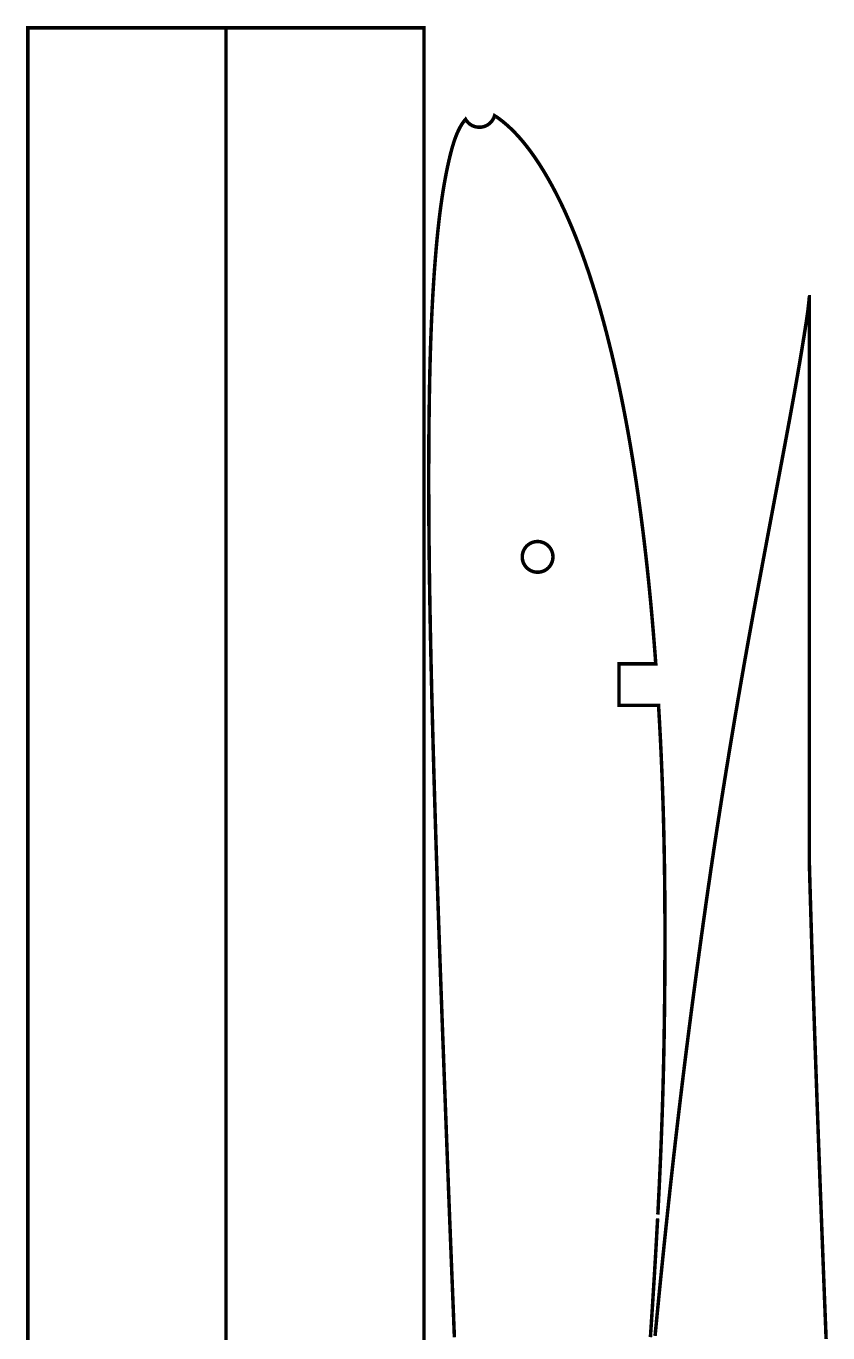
# Model space of a CAD drawing. Extents: x 0 to 93, y 0 to 923.
# Drawn here: x 0 to 81, y 790.9 to 922.9 of the extents above; entities that cross this region are included whole.
import ezdxf

# ---------------------------------------------------------------- set-up
doc = ezdxf.new("R2010")
doc.units = 0
doc.layers.get('0').update_dxf_attribs({"linetype": 'CONTINUOUS'})

msp = doc.modelspace()

# ---------------------------------------------------------------- linework, layer by layer
at = {"color": 0, "const_width": 0.35278}
for points in [[(0.17638, 922.726), (20.1764, 922.726), (20.1764, 295.725), (0.17638, 295.725), (0.17638, 922.726)], [(53.2021, 869.287), (53.2021, 869.247), (53.194, 869.128), (53.1706, 868.975), (53.1324, 868.826), (53.0803, 868.683), (53.015, 868.549), (52.9374, 868.421), (52.8482, 868.301), (52.7481, 868.19), (52.6381, 868.09), (52.5186, 868.001), (52.3908, 867.924), (52.2554, 867.858), (52.1129, 867.807), (51.9644, 867.768), (51.8106, 867.744), (51.6917, 867.738), (51.6521, 867.738), (51.6124, 867.738), (51.4936, 867.744), (51.3397, 867.768), (51.1911, 867.807), (51.0488, 867.858), (50.9132, 867.924), (50.7854, 868.001), (50.6661, 868.09), (50.556, 868.19), (50.456, 868.301), (50.3668, 868.421), (50.2892, 868.549), (50.2239, 868.683), (50.1717, 868.826), (50.1335, 868.975), (50.11, 869.128), (50.1021, 869.247), (50.1021, 869.287), (50.1021, 869.326), (50.11, 869.446), (50.1335, 869.599), (50.1717, 869.747), (50.2239, 869.89), (50.2892, 870.026), (50.3668, 870.154), (50.456, 870.272), (50.556, 870.383), (50.6661, 870.483), (50.7854, 870.572), (50.9132, 870.65), (51.0488, 870.715), (51.1911, 870.767), (51.3397, 870.806), (51.4936, 870.829), (51.6124, 870.838), (51.6521, 870.838), (51.6917, 870.838), (51.8106, 870.829), (51.9644, 870.806), (52.1129, 870.767), (52.2554, 870.715), (52.3908, 870.65), (52.5186, 870.572), (52.6381, 870.483), (52.7481, 870.383), (52.8482, 870.272), (52.9374, 870.154), (53.015, 870.026), (53.0803, 869.89), (53.1324, 869.747), (53.1706, 869.599), (53.194, 869.446), (53.2021, 869.326), (53.2021, 869.287)]]:
    msp.add_lwpolyline(points, close=True, dxfattribs=at)
for points in [[(20.1764, 922.726), (40.1764, 922.726), (40.1764, 295.725), (20.1764, 295.725)], [(63.7944, 802.851), (63.815, 803.247), (63.8354, 803.642), (63.8554, 804.037), (63.8753, 804.432), (63.8949, 804.828), (63.9142, 805.222), (63.9332, 805.617), (63.9519, 806.011), (63.9704, 806.406), (63.9886, 806.8), (64.0065, 807.194), (64.0242, 807.589), (64.0415, 807.982), (64.0585, 808.376), (64.0753, 808.769), (64.0918, 809.164), (64.1079, 809.557), (64.1236, 809.95), (64.1392, 810.343), (64.1543, 810.736), (64.1692, 811.129), (64.1838, 811.522), (64.1979, 811.915), (64.2118, 812.308), (64.2254, 812.7), (64.2386, 813.093), (64.2515, 813.485), (64.264, 813.876), (64.2763, 814.269), (64.2879, 814.656), (64.2992, 815.043), (64.3103, 815.429), (64.3208, 815.817), (64.3311, 816.203), (64.3412, 816.589), (64.3508, 816.975), (64.3601, 817.361), (64.3692, 817.747), (64.3779, 818.133), (64.3864, 818.519), (64.3944, 818.904), (64.4022, 819.29), (64.4097, 819.675), (64.4169, 820.06), (64.4239, 820.444), (64.4304, 820.829), (64.4368, 821.214), (64.4429, 821.599), (64.4488, 821.982), (64.4543, 822.365), (64.4596, 822.75), (64.4646, 823.133), (64.4693, 823.517), (64.4737, 823.899), (64.4781, 824.282), (64.4821, 824.664), (64.4858, 825.047), (64.4894, 825.429), (64.4928, 825.811), (64.4958, 826.193), (64.4986, 826.567), (64.5012, 826.942), (64.5036, 827.315), (64.5058, 827.689), (64.5078, 828.063), (64.5094, 828.435), (64.511, 828.808), (64.5122, 829.181), (64.5133, 829.553), (64.5142, 829.925), (64.5146, 830.297), (64.515, 830.669), (64.515, 831.04), (64.5149, 831.411), (64.5144, 831.782), (64.5136, 832.153), (64.5126, 832.524), (64.5114, 832.894), (64.5099, 833.264), (64.5082, 833.633), (64.5061, 834.003), (64.5038, 834.372), (64.5011, 834.742), (64.4982, 835.11), (64.495, 835.478), (64.4914, 835.846), (64.4876, 836.214), (64.4835, 836.582), (64.479, 836.95), (64.4743, 837.317), (64.4693, 837.683), (64.4639, 838.047), (64.4582, 838.411), (64.4522, 838.775), (64.446, 839.137), (64.4393, 839.5), (64.4324, 839.863), (64.4251, 840.225), (64.4175, 840.588), (64.4096, 840.95), (64.4014, 841.311), (64.3928, 841.672), (64.3839, 842.033), (64.3746, 842.393), (64.3651, 842.754), (64.3551, 843.114), (64.3449, 843.474), (64.3343, 843.833), (64.3235, 844.192), (64.3122, 844.551), (64.3006, 844.91), (64.2886, 845.267), (64.2764, 845.625), (64.2638, 845.982), (64.2507, 846.34), (64.2375, 846.696), (64.2237, 847.053), (64.2099, 847.41), (64.1954, 847.765), (64.1807, 848.121), (64.1657, 848.475), (64.1503, 848.831), (64.1424, 849.007), (64.1344, 849.185), (64.1265, 849.363), (64.1183, 849.539), (64.1101, 849.717), (64.1018, 849.893), (64.0935, 850.069), (64.085, 850.247), (64.0764, 850.424), (64.0678, 850.6), (64.059, 850.776), (64.0503, 850.953), (64.0414, 851.129), (64.0324, 851.306), (64.0233, 851.482), (64.0142, 851.658), (64.0049, 851.833), (63.9956, 852.01), (63.9861, 852.185), (63.9767, 852.361), (63.9671, 852.536), (63.9574, 852.713), (63.9475, 852.887), (63.9376, 853.063), (63.9278, 853.238), (63.9176, 853.412), (63.9076, 853.588), (63.8974, 853.762), (63.8871, 853.938), (63.8768, 854.113), (63.8663, 854.287), (59.8663, 854.287), (59.8663, 858.488), (63.5868, 858.488), (63.5846, 858.515), (63.5825, 858.544), (63.5804, 858.574), (63.5783, 858.601), (63.5763, 858.631), (63.5742, 858.66), (63.5719, 858.688), (63.5699, 858.717), (63.5678, 858.746), (63.5657, 858.774), (63.5572, 858.889), (63.555, 858.918), (63.5508, 858.975), (63.5486, 859.004), (63.5465, 859.032), (63.5443, 859.061), (63.5422, 859.09), (63.54, 859.118), (63.5379, 859.147), (63.5357, 859.176), (63.5336, 859.204), (63.5314, 859.233), (63.5293, 859.262), (63.5271, 859.29), (63.525, 859.319), (63.5228, 859.349), (63.4979, 859.675), (63.4728, 860.001), (63.4472, 860.328), (63.4214, 860.654), (63.3953, 860.979), (63.3687, 861.304), (63.3421, 861.629), (63.315, 861.954), (63.2875, 862.278), (63.2599, 862.601), (63.2318, 862.924), (63.2033, 863.247), (63.1746, 863.569), (63.1456, 863.89), (63.1163, 864.213), (63.0864, 864.533), (63.0564, 864.853), (63.026, 865.174), (62.9951, 865.493), (62.964, 865.813), (62.9325, 866.131), (62.9007, 866.449), (62.8685, 866.767), (62.8358, 867.085), (62.8029, 867.401), (62.7696, 867.717), (62.736, 868.033), (62.7019, 868.349), (62.6674, 868.664), (62.6326, 868.978), (62.6314, 868.989), (62.6281, 869.019), (62.6269, 869.029), (62.6257, 869.04), (62.6235, 869.061), (62.6222, 869.071), (62.6211, 869.081), (62.62, 869.092), (62.6187, 869.101), (62.6165, 869.122), (62.6153, 869.132), (62.6142, 869.143), (62.6131, 869.153), (62.6119, 869.164), (62.6107, 869.174), (62.6096, 869.185), (62.6085, 869.194), (62.6074, 869.204), (62.6061, 869.215), (62.605, 869.225), (62.6039, 869.236), (62.6026, 869.246), (62.6015, 869.256), (62.6004, 869.267), (62.5992, 869.276), (62.5981, 869.287), (62.5661, 869.568), (62.5339, 869.85), (62.5012, 870.131), (62.4685, 870.411), (62.4353, 870.69), (62.4018, 870.971), (62.3681, 871.25), (62.3339, 871.529), (62.2994, 871.807), (62.2647, 872.085), (62.2297, 872.363), (62.1943, 872.64), (62.1586, 872.917), (62.1226, 873.193), (62.0862, 873.468), (62.0497, 873.744), (62.0128, 874.019), (61.9756, 874.293), (61.9379, 874.568), (61.9, 874.842), (61.8618, 875.115), (61.8233, 875.387), (61.7844, 875.66), (61.7453, 875.932), (61.7058, 876.203), (61.666, 876.474), (61.6258, 876.744), (61.5853, 877.015), (61.5446, 877.285), (61.5035, 877.553), (61.4625, 877.818), (61.4214, 878.083), (61.3799, 878.347), (61.3381, 878.611), (61.2958, 878.874), (61.2535, 879.137), (61.2106, 879.4), (61.1675, 879.661), (61.124, 879.922), (61.0803, 880.183), (61.0362, 880.443), (60.9918, 880.704), (60.9469, 880.963), (60.9018, 881.222), (60.8564, 881.481), (60.8107, 881.738), (60.7646, 881.996), (60.7181, 882.253), (60.6714, 882.508), (60.6242, 882.765), (60.5767, 883.019), (60.5289, 883.275), (60.4807, 883.529), (60.4322, 883.783), (60.3833, 884.036), (60.334, 884.289), (60.2846, 884.542), (60.2346, 884.793), (60.1843, 885.044), (60.1337, 885.294), (60.0826, 885.544), (60.0325, 885.789), (59.9819, 886.032), (59.9311, 886.275), (59.8799, 886.518), (59.8282, 886.76), (59.7763, 887), (59.724, 887.242), (59.6714, 887.482), (59.6183, 887.721), (59.565, 887.961), (59.5114, 888.199), (59.4574, 888.438), (59.4029, 888.675), (59.3482, 888.911), (59.2931, 889.147), (59.2376, 889.383), (59.1818, 889.619), (59.1256, 889.853), (59.069, 890.088), (59.0122, 890.321), (58.9549, 890.554), (58.8974, 890.786), (58.8393, 891.018), (58.781, 891.249), (58.7222, 891.479), (58.6632, 891.71), (58.6038, 891.939), (58.5439, 892.167), (58.4839, 892.394), (58.4233, 892.622), (58.3624, 892.849), (58.305, 893.061), (58.2472, 893.272), (58.189, 893.483), (58.1307, 893.694), (58.0719, 893.904), (58.0128, 894.113), (57.9533, 894.321), (57.8936, 894.529), (57.8336, 894.738), (57.7732, 894.943), (57.7124, 895.15), (57.6513, 895.356), (57.5899, 895.561), (57.5281, 895.765), (57.466, 895.969), (57.4035, 896.172), (57.3407, 896.375), (57.2775, 896.576), (57.214, 896.778), (57.1503, 896.978), (57.086, 897.178), (57.0215, 897.378), (56.9565, 897.576), (56.8912, 897.775), (56.8257, 897.972), (56.7597, 898.169), (56.6935, 898.365), (56.6267, 898.56), (56.5596, 898.756), (56.4922, 898.949), (56.4313, 899.124), (56.37, 899.297), (56.3085, 899.469), (56.2465, 899.642), (56.1844, 899.814), (56.1219, 899.985), (56.0592, 900.156), (55.996, 900.326), (55.9326, 900.496), (55.869, 900.665), (55.805, 900.833), (55.7407, 901), (55.6761, 901.168), (55.6111, 901.335), (55.5458, 901.5), (55.4804, 901.665), (55.4144, 901.831), (55.3482, 901.994), (55.2818, 902.157), (55.2149, 902.321), (55.1478, 902.482), (55.0803, 902.644), (55.0125, 902.804), (54.9443, 902.965), (54.8758, 903.125), (54.8071, 903.283), (54.7379, 903.442), (54.6685, 903.599), (54.5988, 903.756), (54.5286, 903.912), (54.4619, 904.06), (54.395, 904.206), (54.3278, 904.351), (54.2601, 904.497), (54.1924, 904.642), (54.1242, 904.785), (54.0557, 904.929), (53.9869, 905.071), (53.9179, 905.214), (53.8485, 905.354), (53.7788, 905.496), (53.7089, 905.635), (53.6386, 905.775), (53.5679, 905.914), (53.4971, 906.051), (53.426, 906.189), (53.3544, 906.325), (53.2826, 906.461), (53.2106, 906.596), (53.1382, 906.731), (53.0656, 906.864), (52.9925, 906.997), (52.9193, 907.129), (52.8457, 907.261), (52.7718, 907.392), (52.6976, 907.522), (52.6231, 907.651), (52.5483, 907.779), (52.4732, 907.907), (52.3978, 908.035), (52.3221, 908.161), (52.2538, 908.274), (52.185, 908.386), (52.1161, 908.497), (52.0469, 908.608), (51.9776, 908.719), (51.9081, 908.829), (51.8381, 908.938), (51.7681, 909.046), (51.6976, 909.154), (51.6272, 909.261), (51.5564, 909.367), (51.4854, 909.472), (51.4142, 909.576), (51.3426, 909.681), (51.271, 909.783), (51.199, 909.886), (51.1269, 909.988), (51.0546, 910.089), (50.9819, 910.189), (50.9092, 910.288), (50.8361, 910.386), (50.7629, 910.483), (50.6894, 910.581), (50.6158, 910.676), (50.5419, 910.771), (50.4679, 910.865), (50.3936, 910.958), (50.319, 911.051), (50.2444, 911.143), (50.1694, 911.233), (50.1039, 911.313), (50.0382, 911.389), (49.9722, 911.467), (49.9061, 911.543), (49.8399, 911.618), (49.7735, 911.693), (49.7068, 911.768), (49.64, 911.842), (49.5731, 911.914), (49.5058, 911.986), (49.4385, 912.057), (49.371, 912.128), (49.3032, 912.199), (49.2351, 912.268), (49.1669, 912.336), (49.0986, 912.404), (49.03, 912.471), (48.9611, 912.538), (48.8921, 912.604), (48.8228, 912.668), (48.7532, 912.733), (48.6835, 912.797), (48.6135, 912.86), (48.5432, 912.922), (48.4726, 912.983), (48.4019, 913.044), (48.3308, 913.104), (48.2596, 913.164), (48.1881, 913.222), (48.1163, 913.281), (48.0904, 913.3), (48.0647, 913.321), (48.0389, 913.342), (48.0131, 913.361), (47.9871, 913.382), (47.9612, 913.401), (47.9353, 913.422), (47.9093, 913.442), (47.8833, 913.461), (47.8572, 913.481), (47.8313, 913.5), (47.8051, 913.519), (47.779, 913.539), (47.7529, 913.558), (47.7267, 913.576), (47.7006, 913.596), (47.6743, 913.614), (47.6482, 913.632), (47.6219, 913.651), (47.5957, 913.669), (47.5694, 913.686), (47.5432, 913.704), (47.5169, 913.722), (47.4907, 913.739), (47.4643, 913.757), (47.4381, 913.774), (47.4117, 913.79), (47.3854, 913.807), (47.359, 913.824), (47.3328, 913.84), (47.3064, 913.856), (47.2904, 913.799), (47.225, 913.631), (47.1132, 913.425), (46.9739, 913.238), (46.8097, 913.075), (46.6237, 912.936), (46.4187, 912.826), (46.1978, 912.746), (46.0226, 912.707), (45.9636, 912.699), (45.9044, 912.692), (45.7249, 912.688), (45.491, 912.711), (45.2651, 912.767), (45.051, 912.856), (44.8518, 912.974), (44.6708, 913.119), (44.5118, 913.293), (44.4074, 913.439), (44.3778, 913.49), (44.3493, 913.458), (44.3212, 913.426), (44.2933, 913.393), (44.2657, 913.358), (44.2383, 913.325), (44.2112, 913.29), (44.1844, 913.254), (44.1579, 913.218), (44.1315, 913.182), (44.1054, 913.146), (44.0796, 913.108), (44.054, 913.071), (44.0288, 913.032), (44.0036, 912.993), (43.9787, 912.954), (43.9542, 912.915), (43.9299, 912.875), (43.9057, 912.835), (43.8818, 912.793), (43.8581, 912.751), (43.8346, 912.71), (43.8114, 912.668), (43.7883, 912.625), (43.7656, 912.582), (43.7431, 912.538), (43.7206, 912.494), (43.6985, 912.45), (43.6765, 912.404), (43.6547, 912.36), (43.6332, 912.314), (43.5949, 912.231), (43.5571, 912.146), (43.5199, 912.06), (43.4833, 911.972), (43.4475, 911.883), (43.4122, 911.793), (43.3775, 911.703), (43.3432, 911.61), (43.3096, 911.517), (43.2765, 911.422), (43.2439, 911.328), (43.2118, 911.231), (43.1801, 911.133), (43.149, 911.036), (43.1183, 910.936), (43.0882, 910.836), (43.0583, 910.735), (43.029, 910.633), (43, 910.531), (42.9714, 910.426), (42.9432, 910.322), (42.9154, 910.217), (42.8879, 910.111), (42.8607, 910.006), (42.8339, 909.897), (42.8072, 909.79), (42.781, 909.681), (42.755, 909.572), (42.7293, 909.463), (42.7037, 909.351), (42.6729, 909.217), (42.6425, 909.081), (42.6124, 908.943), (42.5824, 908.806), (42.5529, 908.668), (42.5236, 908.529), (42.4947, 908.389), (42.4661, 908.249), (42.4378, 908.107), (42.4099, 907.965), (42.3822, 907.822), (42.3547, 907.679), (42.3278, 907.535), (42.301, 907.39), (42.2746, 907.244), (42.2483, 907.099), (42.2225, 906.951), (42.1969, 906.804), (42.1717, 906.656), (42.1468, 906.506), (42.1221, 906.356), (42.0978, 906.206), (42.0738, 906.054), (42.05, 905.903), (42.0265, 905.75), (42.0033, 905.597), (41.9804, 905.443), (41.9579, 905.287), (41.9356, 905.132), (41.9136, 904.976), (41.8918, 904.819), (41.8685, 904.647), (41.8456, 904.475), (41.8228, 904.301), (41.8004, 904.128), (41.7783, 903.953), (41.7567, 903.778), (41.7353, 903.601), (41.7142, 903.424), (41.6933, 903.246), (41.6729, 903.067), (41.6528, 902.887), (41.6328, 902.707), (41.6132, 902.526), (41.5939, 902.344), (41.5749, 902.162), (41.5561, 901.979), (41.5375, 901.796), (41.5193, 901.611), (41.5013, 901.426), (41.4836, 901.24), (41.4661, 901.054), (41.4489, 900.867), (41.4318, 900.679), (41.4151, 900.492), (41.3986, 900.303), (41.3824, 900.113), (41.3663, 899.922), (41.3504, 899.732), (41.3349, 899.54), (41.3194, 899.349), (41.3021, 899.129), (41.285, 898.908), (41.2682, 898.686), (41.2517, 898.465), (41.2354, 898.242), (41.2193, 898.018), (41.2036, 897.794), (41.1881, 897.569), (41.1728, 897.343), (41.1578, 897.117), (41.1431, 896.89), (41.1286, 896.662), (41.1144, 896.433), (41.1004, 896.204), (41.0868, 895.975), (41.0733, 895.744), (41.0601, 895.514), (41.0472, 895.282), (41.0346, 895.049), (41.0221, 894.815), (41.01, 894.582), (40.9981, 894.347), (40.9864, 894.113), (40.975, 893.876), (40.9637, 893.64), (40.9529, 893.403), (40.9422, 893.165), (40.9318, 892.928), (40.9217, 892.689), (40.9117, 892.449), (40.9021, 892.208), (40.8922, 891.957), (40.8826, 891.706), (40.8733, 891.453), (40.8643, 891.2), (40.8556, 890.946), (40.8469, 890.692), (40.8386, 890.436), (40.8306, 890.181), (40.8228, 889.924), (40.8151, 889.667), (40.8078, 889.408), (40.8007, 889.15), (40.7937, 888.892), (40.7871, 888.632), (40.7806, 888.372), (40.7743, 888.111), (40.7682, 887.85), (40.7624, 887.588), (40.7567, 887.325), (40.7511, 887.063), (40.7458, 886.799), (40.7407, 886.535), (40.7358, 886.269), (40.731, 886.004), (40.7264, 885.738), (40.7221, 885.471), (40.7178, 885.204), (40.7137, 884.936), (40.7097, 884.668), (40.706, 884.4), (40.7021, 884.108), (40.6983, 883.817), (40.6947, 883.524), (40.6914, 883.231), (40.6881, 882.936), (40.685, 882.642), (40.6821, 882.347), (40.6794, 882.051), (40.6768, 881.756), (40.6744, 881.458), (40.6722, 881.161), (40.6701, 880.863), (40.6682, 880.564), (40.6664, 880.265), (40.6649, 879.965), (40.6635, 879.665), (40.6622, 879.364), (40.6611, 879.063), (40.6601, 878.76), (40.6594, 878.458), (40.6587, 878.154), (40.6583, 877.851), (40.6581, 877.547), (40.6579, 877.242), (40.6579, 876.936), (40.6582, 876.631), (40.6585, 876.324), (40.659, 876.017), (40.6597, 875.71), (40.6604, 875.401), (40.6614, 875.093), (40.6621, 874.908), (40.6628, 874.724), (40.6636, 874.539), (40.6644, 874.353), (40.6653, 874.168), (40.6661, 873.982), (40.6672, 873.797), (40.6682, 873.611), (40.6693, 873.425), (40.6704, 873.239), (40.6717, 873.051), (40.6729, 872.865), (40.6742, 872.679), (40.6756, 872.492), (40.6769, 872.304), (40.6783, 872.117), (40.6799, 871.929), (40.6814, 871.742), (40.6831, 871.554), (40.6847, 871.367), (40.6864, 871.178), (40.6882, 870.99), (40.69, 870.801), (40.6918, 870.613), (40.6937, 870.424), (40.6957, 870.235), (40.6976, 870.046), (40.6997, 869.856), (40.7018, 869.667), (40.7039, 869.476), (40.7061, 869.287), (40.7079, 869.135), (40.7097, 868.983), (40.7115, 868.831), (40.7135, 868.679), (40.7153, 868.526), (40.7172, 868.374), (40.7193, 868.222), (40.7212, 868.069), (40.7232, 867.917), (40.7253, 867.764), (40.7274, 867.611), (40.7294, 867.458), (40.7317, 867.304), (40.736, 866.999), (40.7382, 866.844), (40.7404, 866.692), (40.7428, 866.537), (40.745, 866.385), (40.7474, 866.231), (40.7497, 866.076), (40.7521, 865.922), (40.7544, 865.769), (40.7569, 865.615), (40.7594, 865.461), (40.7619, 865.306), (40.7644, 865.151), (40.7669, 864.997), (40.7694, 864.843), (40.7721, 864.688), (40.7756, 864.483), (40.779, 864.279), (40.7826, 864.074), (40.7863, 863.869), (40.7899, 863.664), (40.7936, 863.458), (40.7972, 863.253), (40.8011, 863.047), (40.8049, 862.842), (40.8088, 862.636), (40.8126, 862.431), (40.8165, 862.224), (40.8206, 862.018), (40.8246, 861.811), (40.8286, 861.604), (40.8328, 861.397), (40.8368, 861.19), (40.8411, 860.983), (40.8453, 860.776), (40.8496, 860.569), (40.8539, 860.361), (40.8582, 860.154), (40.8626, 859.946), (40.8671, 859.738), (40.8715, 859.529), (40.876, 859.321), (40.8804, 859.113), (40.885, 858.904), (40.8896, 858.696), (40.8943, 858.488), (40.8974, 858.347), (40.9006, 858.208), (40.9036, 858.069), (40.9068, 857.931), (40.91, 857.79), (40.9132, 857.651), (40.9164, 857.512), (40.9196, 857.372), (40.9229, 857.233), (40.9261, 857.093), (40.9293, 856.953), (40.9326, 856.814), (40.936, 856.674), (40.9393, 856.533), (40.9425, 856.394), (40.946, 856.254), (40.9526, 855.974), (40.956, 855.833), (40.9594, 855.693), (40.9628, 855.553), (40.9663, 855.412), (40.9697, 855.272), (40.9732, 855.132), (40.9767, 854.99), (40.9801, 854.85), (40.9836, 854.71), (40.9871, 854.568), (40.9906, 854.428), (40.9942, 854.287), (40.9953, 854.24), (40.996, 854.217), (40.9965, 854.193), (40.9971, 854.168), (40.9983, 854.122), (40.9994, 854.074), (41.0001, 854.05), (41.0007, 854.026), (41.0013, 854.003), (41.0025, 853.956), (41.0031, 853.932), (41.0067, 853.79), (41.0072, 853.767), (41.0085, 853.719), (41.009, 853.696), (41.0097, 853.672), (41.0121, 853.578), (41.0221, 853.188), (41.0322, 852.796), (41.0425, 852.404), (41.0528, 852.012), (41.0632, 851.619), (41.0736, 851.228), (41.0843, 850.833), (41.095, 850.44), (41.1057, 850.046), (41.1167, 849.651), (41.1276, 849.257), (41.1386, 848.861), (41.1499, 848.465), (41.161, 848.069), (41.1724, 847.672), (41.1838, 847.275), (41.1953, 846.878), (41.2068, 846.481), (41.2185, 846.082), (41.2303, 845.683), (41.2421, 845.285), (41.254, 844.885), (41.266, 844.485), (41.2781, 844.085), (41.2901, 843.685), (41.3024, 843.283), (41.3147, 842.883), (41.3271, 842.482), (41.3396, 842.079), (41.3521, 841.678), (41.3646, 841.278), (41.3772, 840.879), (41.3899, 840.479), (41.4025, 840.078), (41.4154, 839.678), (41.4282, 839.278), (41.4413, 838.876), (41.4542, 838.475), (41.4672, 838.072), (41.4804, 837.671), (41.4936, 837.268), (41.5069, 836.865), (41.5203, 836.463), (41.5336, 836.06), (41.5471, 835.656), (41.5607, 835.251), (41.5743, 834.847), (41.5879, 834.443), (41.6017, 834.039), (41.6154, 833.633), (41.6293, 833.228), (41.6433, 832.822), (41.6572, 832.417), (41.6713, 832.01), (41.6854, 831.604), (41.6996, 831.197), (41.7137, 830.79), (41.7281, 830.383), (41.7425, 829.975), (41.7568, 829.568), (41.7721, 829.137), (41.7875, 828.706), (41.8028, 828.275), (41.8183, 827.843), (41.8339, 827.411), (41.8494, 826.979), (41.865, 826.547), (41.8807, 826.114), (41.8964, 825.681), (41.9122, 825.247), (41.9281, 824.814), (41.9439, 824.381), (41.9599, 823.947), (41.9758, 823.512), (41.9918, 823.078), (42.0079, 822.643), (42.0239, 822.208), (42.0401, 821.774), (42.0563, 821.338), (42.0724, 820.903), (42.0886, 820.467), (42.1049, 820.031), (42.1211, 819.594), (42.1375, 819.158), (42.1538, 818.721), (42.1701, 818.285), (42.1865, 817.847), (42.2029, 817.41), (42.2193, 816.972), (42.2357, 816.535), (42.2521, 816.096), (42.2689, 815.653), (42.2854, 815.208), (42.3022, 814.764), (42.3189, 814.319), (42.3356, 813.875), (42.3524, 813.431), (42.3692, 812.985), (42.386, 812.54), (42.4028, 812.094), (42.4196, 811.649), (42.4364, 811.203), (42.4532, 810.757), (42.4701, 810.311), (42.4871, 809.865), (42.504, 809.418), (42.521, 808.972), (42.5379, 808.525), (42.555, 808.078), (42.5721, 807.631), (42.5892, 807.185), (42.6064, 806.738), (42.6235, 806.289), (42.6407, 805.842), (42.6579, 805.394), (42.6751, 804.947), (42.6925, 804.499), (42.7099, 804.051), (42.7272, 803.603), (42.7447, 803.154), (42.7622, 802.706), (42.7792, 802.269), (42.7963, 801.833), (42.8135, 801.396), (42.8306, 800.96), (42.8478, 800.522), (42.865, 800.086), (42.8822, 799.649), (42.8996, 799.211), (42.9169, 798.774), (42.9343, 798.336), (42.9517, 797.9), (42.969, 797.463), (42.9864, 797.025), (43.0213, 796.149), (43.0388, 795.711), (43.0563, 795.274), (43.0738, 794.836), (43.0913, 794.399), (43.1088, 793.96), (43.1263, 793.522), (43.1439, 793.085), (43.1614, 792.646), (43.1789, 792.208), (43.2139, 791.332), (43.2314, 790.894), (43.249, 790.456)], [(80.7894, 790.279), (80.7694, 790.79), (80.7594, 791.044), (80.7494, 791.3), (80.7393, 791.554), (80.7293, 791.81), (80.7193, 792.064), (80.7093, 792.318), (80.6993, 792.574), (80.6893, 792.828), (80.6694, 793.338), (80.6594, 793.592), (80.6494, 793.846), (80.6394, 794.1), (80.6294, 794.354), (80.6196, 794.608), (80.6096, 794.863), (80.5997, 795.118), (80.5897, 795.372), (80.5799, 795.626), (80.56, 796.133), (80.5403, 796.642), (80.5206, 797.15), (80.5107, 797.403), (80.494, 797.832), (80.4775, 798.26), (80.4608, 798.688), (80.4443, 799.115), (80.4278, 799.543), (80.4112, 799.971), (80.3949, 800.399), (80.3783, 800.826), (80.3619, 801.253), (80.3456, 801.681), (80.3293, 802.107), (80.3131, 802.533), (80.2967, 802.96), (80.2804, 803.386), (80.2642, 803.813), (80.2481, 804.238), (80.2319, 804.664), (80.2158, 805.089), (80.1997, 805.515), (80.1838, 805.94), (80.1676, 806.365), (80.1518, 806.789), (80.1358, 807.214), (80.12, 807.637), (80.104, 808.063), (80.0883, 808.486), (80.0725, 808.91), (80.0568, 809.333), (80.0411, 809.757), (80.0254, 810.179), (80.0099, 810.603), (79.994, 811.032), (79.9782, 811.461), (79.9625, 811.89), (79.9468, 812.319), (79.9311, 812.749), (79.9156, 813.178), (79.9, 813.606), (79.8844, 814.033), (79.869, 814.461), (79.8536, 814.889), (79.8383, 815.317), (79.8231, 815.743), (79.8078, 816.169), (79.7926, 816.596), (79.7775, 817.022), (79.7624, 817.449), (79.7474, 817.874), (79.7325, 818.3), (79.7176, 818.725), (79.7028, 819.149), (79.6881, 819.574), (79.6733, 819.999), (79.6586, 820.422), (79.6442, 820.846), (79.6296, 821.269), (79.6151, 821.692), (79.6007, 822.115), (79.5865, 822.537), (79.5722, 822.96), (79.5581, 823.381), (79.544, 823.803), (79.5303, 824.214), (79.5167, 824.625), (79.5031, 825.036), (79.4896, 825.446), (79.4763, 825.857), (79.4628, 826.267), (79.4496, 826.676), (79.4364, 827.085), (79.4232, 827.494), (79.4101, 827.903), (79.3972, 828.311), (79.3843, 828.718), (79.3714, 829.126), (79.3586, 829.533), (79.346, 829.94), (79.3333, 830.346), (79.3207, 830.751), (79.3082, 831.157), (79.2958, 831.563), (79.2835, 831.968), (79.2711, 832.372), (79.2589, 832.776), (79.2468, 833.179), (79.2347, 833.582), (79.2228, 833.985), (79.2108, 834.387), (79.199, 834.79), (79.1872, 835.192), (79.1756, 835.592), (79.1639, 835.993), (79.1618, 836.067), (79.1597, 836.142), (79.1575, 836.215), (79.1554, 836.29), (79.1533, 836.364), (79.1511, 836.439), (79.149, 836.512), (79.1468, 836.588), (79.1447, 836.661), (79.1426, 836.736), (79.1404, 836.81), (79.1342, 837.032), (79.1299, 837.181), (79.1278, 837.254), (79.1215, 837.476), (79.1194, 837.551), (79.1174, 837.625), (79.1153, 837.699), (79.1131, 837.772), (79.1111, 837.847), (79.1089, 837.921), (79.1069, 837.994), (79.1049, 838.068), (79.1028, 838.143), (79.1007, 838.217), (79.1007, 895.393), (79.101, 895.404), (79.1013, 895.414), (79.1015, 895.425), (79.1017, 895.435), (79.1019, 895.444), (79.1022, 895.454), (79.1024, 895.463), (79.1025, 895.471), (79.1026, 895.479), (79.1028, 895.488), (79.1029, 895.496), (79.1029, 895.503), (79.1031, 895.51), (79.1031, 895.517), (79.1031, 895.528), (79.1031, 895.533), (79.1031, 895.539), (79.1029, 895.544), (79.1029, 895.549), (79.1028, 895.553), (79.1026, 895.556), (79.1025, 895.56), (79.1022, 895.563), (79.1021, 895.564), (79.1018, 895.567), (79.1015, 895.568), (79.1013, 895.569), (79.101, 895.569), (79.1007, 895.569), (79.0997, 895.568), (79.0986, 895.565), (79.0975, 895.558), (79.096, 895.549), (79.0944, 895.537), (79.0928, 895.524), (79.091, 895.507), (79.089, 895.489), (79.0869, 895.469), (79.0847, 895.447), (79.0824, 895.422), (79.0799, 895.397), (79.0771, 895.369), (79.0743, 895.34), (79.0714, 895.308), (79.0685, 895.276), (79.0653, 895.243), (79.0619, 895.208), (79.0586, 895.172), (79.055, 895.135), (79.0514, 895.097), (79.0476, 895.058), (79.0439, 895.018), (79.0399, 894.978), (79.0357, 894.936), (79.0315, 894.894), (79.0272, 894.853), (79.0229, 894.81), (79.0183, 894.767), (79.0139, 894.724), (79.0063, 894.653), (78.9983, 894.582), (78.9901, 894.511), (78.9818, 894.44), (78.9732, 894.369), (78.9643, 894.297), (78.9551, 894.225), (78.9458, 894.151), (78.9364, 894.079), (78.9265, 894.006), (78.9167, 893.931), (78.9064, 893.857), (78.8961, 893.782), (78.8854, 893.707), (78.8747, 893.631), (78.8636, 893.554), (78.8525, 893.476), (78.8411, 893.4), (78.8296, 893.321), (78.8178, 893.243), (78.8058, 893.164), (78.7937, 893.085), (78.7815, 893.004), (78.7692, 892.922), (78.7565, 892.842), (78.7437, 892.76), (78.7308, 892.676), (78.7178, 892.593), (78.7046, 892.508), (78.6913, 892.424), (78.6739, 892.314), (78.6565, 892.204), (78.6388, 892.092), (78.6208, 891.979), (78.6026, 891.865), (78.5843, 891.75), (78.5657, 891.633), (78.5469, 891.517), (78.5281, 891.399), (78.5087, 891.279), (78.4894, 891.158), (78.4699, 891.037), (78.45, 890.915), (78.43, 890.792), (78.4099, 890.668), (78.3894, 890.543), (78.3689, 890.418), (78.3482, 890.29), (78.3272, 890.164), (78.3061, 890.035), (78.2847, 889.907), (78.2632, 889.776), (78.2415, 889.646), (78.2197, 889.515), (78.1976, 889.383), (78.1756, 889.251), (78.1532, 889.118), (78.1306, 888.983), (78.1079, 888.85), (78.0851, 888.714), (78.0619, 888.579), (78.0339, 888.414), (78.0056, 888.249), (77.9771, 888.082), (77.9482, 887.915), (77.9193, 887.747), (77.89, 887.579), (77.8606, 887.41), (77.831, 887.24), (77.8011, 887.069), (77.771, 886.897), (77.7407, 886.726), (77.7101, 886.553), (77.6794, 886.379), (77.6485, 886.206), (77.6174, 886.031), (77.5861, 885.856), (77.5546, 885.679), (77.5228, 885.501), (77.491, 885.324), (77.4589, 885.146), (77.4265, 884.967), (77.3942, 884.787), (77.3614, 884.608), (77.3286, 884.426), (77.2957, 884.246), (77.2624, 884.064), (77.229, 883.881), (77.1956, 883.697), (77.1618, 883.514), (77.1279, 883.329), (77.0939, 883.144), (77.056, 882.939), (77.0179, 882.732), (76.9794, 882.524), (76.941, 882.317), (76.9022, 882.107), (76.8633, 881.897), (76.8243, 881.688), (76.7851, 881.476), (76.7457, 881.265), (76.7061, 881.053), (76.6664, 880.84), (76.6264, 880.626), (76.5863, 880.412), (76.5461, 880.197), (76.5057, 879.982), (76.4651, 879.765), (76.4244, 879.549), (76.3836, 879.332), (76.3426, 879.114), (76.3015, 878.894), (76.2604, 878.675), (76.219, 878.456), (76.1775, 878.235), (76.136, 878.014), (76.0942, 877.792), (76.0524, 877.569), (76.0104, 877.346), (75.9683, 877.122), (75.9261, 876.899), (75.8839, 876.674), (75.8381, 876.431), (75.7921, 876.186), (75.746, 875.942), (75.6999, 875.696), (75.6535, 875.449), (75.6071, 875.203), (75.5607, 874.954), (75.514, 874.707), (75.4674, 874.458), (75.4206, 874.208), (75.3736, 873.958), (75.3265, 873.708), (75.2794, 873.457), (75.2322, 873.206), (75.1849, 872.953), (75.1375, 872.7), (75.09, 872.447), (75.0424, 872.193), (74.9946, 871.939), (74.9468, 871.683), (74.8989, 871.428), (74.851, 871.171), (74.8028, 870.915), (74.7547, 870.657), (74.7064, 870.4), (74.6581, 870.142), (74.6096, 869.883), (74.5611, 869.624), (74.5125, 869.364), (74.4638, 869.104), (74.4139, 868.836), (74.3637, 868.569), (74.3136, 868.301), (74.2635, 868.032), (74.2132, 867.762), (74.1628, 867.493), (74.1124, 867.224), (74.0619, 866.953), (74.0115, 866.682), (73.961, 866.41), (73.9103, 866.137), (73.8597, 865.865), (73.809, 865.592), (73.7583, 865.318), (73.7076, 865.044), (73.6569, 864.771), (73.6061, 864.496), (73.5553, 864.219), (73.5046, 863.944), (73.4537, 863.668), (73.4031, 863.39), (73.3522, 863.114), (73.3015, 862.836), (73.2507, 862.557), (73.2, 862.279), (73.1493, 862), (73.0986, 861.719), (73.0479, 861.44), (72.9972, 861.16), (72.9467, 860.878), (72.8938, 860.583), (72.8408, 860.287), (72.7881, 859.992), (72.7353, 859.696), (72.6825, 859.399), (72.6297, 859.101), (72.5771, 858.804), (72.5246, 858.506), (72.4721, 858.207), (72.4196, 857.908), (72.3671, 857.608), (72.3147, 857.308), (72.2624, 857.008), (72.2101, 856.707), (72.1579, 856.406), (72.1057, 856.103), (72.0536, 855.801), (72.0015, 855.499), (71.9494, 855.196), (71.8975, 854.892), (71.8456, 854.588), (71.7937, 854.283), (71.7419, 853.978), (71.6901, 853.674), (71.6383, 853.367), (71.5867, 853.061), (71.535, 852.754), (71.4835, 852.449), (71.4319, 852.14), (71.3804, 851.833), (71.329, 851.525), (71.2737, 851.193), (71.2185, 850.861), (71.1633, 850.528), (71.1082, 850.196), (71.0531, 849.861), (70.9982, 849.528), (70.9432, 849.193), (70.8883, 848.858), (70.8336, 848.524), (70.7789, 848.188), (70.7243, 847.851), (70.6697, 847.515), (70.6153, 847.178), (70.561, 846.84), (70.5067, 846.503), (70.4525, 846.165), (70.3985, 845.826), (70.3444, 845.488), (70.2907, 845.147), (70.2369, 844.808), (70.1833, 844.468), (70.1297, 844.126), (70.0764, 843.786), (70.0231, 843.444), (69.9699, 843.103), (69.9168, 842.76), (69.8639, 842.418), (69.8113, 842.075), (69.7585, 841.731), (69.7061, 841.387), (69.6537, 841.043), (69.6017, 840.7), (69.5497, 840.356), (69.4979, 840.011), (69.4462, 839.667), (69.3949, 839.321), (69.3435, 838.975), (69.2922, 838.629), (69.2411, 838.283), (69.19, 837.936), (69.1392, 837.59), (69.0885, 837.243), (69.0379, 836.894), (68.9874, 836.547), (68.9369, 836.199), (68.8867, 835.85), (68.8365, 835.5), (68.7865, 835.151), (68.7367, 834.801), (68.6868, 834.451), (68.6371, 834.1), (68.5875, 833.75), (68.5379, 833.399), (68.4886, 833.047), (68.4393, 832.696), (68.39, 832.343), (68.3408, 831.992), (68.2919, 831.639), (68.2429, 831.285), (68.194, 830.932), (68.1453, 830.578), (68.0936, 830.203), (68.0419, 829.826), (67.9906, 829.45), (67.939, 829.074), (67.8878, 828.696), (67.8365, 828.318), (67.7854, 827.94), (67.7344, 827.563), (67.6835, 827.185), (67.6326, 826.806), (67.5821, 826.426), (67.5314, 826.047), (67.481, 825.668), (67.4306, 825.287), (67.3804, 824.907), (67.3303, 824.526), (67.2803, 824.146), (67.2303, 823.764), (67.1806, 823.383), (67.131, 823.001), (67.0814, 822.619), (67.0319, 822.236), (66.9828, 821.854), (66.9336, 821.471), (66.8847, 821.088), (66.8358, 820.704), (66.7871, 820.321), (66.7386, 819.936), (66.6901, 819.551), (66.6418, 819.167), (66.5936, 818.782), (66.5464, 818.403), (66.4992, 818.022), (66.4521, 817.643), (66.4053, 817.262), (66.3586, 816.882), (66.3119, 816.5), (66.2656, 816.119), (66.2192, 815.738), (66.1731, 815.356), (66.1271, 814.974), (66.0811, 814.592), (66.0354, 814.21), (65.9899, 813.826), (65.9444, 813.444), (65.8992, 813.061), (65.854, 812.678), (65.809, 812.294), (65.7642, 811.911), (65.7194, 811.526), (65.6749, 811.143), (65.6306, 810.758), (65.5862, 810.374), (65.5422, 809.989), (65.4982, 809.604), (65.4543, 809.219), (65.4107, 808.833), (65.3672, 808.449), (65.3239, 808.063), (65.2807, 807.676), (65.2376, 807.292), (65.1932, 806.892), (65.149, 806.493), (65.105, 806.093), (65.0611, 805.693), (65.0175, 805.294), (64.9739, 804.894), (64.9306, 804.493), (64.8872, 804.093), (64.8442, 803.693), (64.8011, 803.292), (64.7583, 802.892), (64.7157, 802.49), (64.6732, 802.089), (64.6308, 801.689), (64.5886, 801.286), (64.5465, 800.885), (64.5046, 800.483), (64.4628, 800.082), (64.421, 799.679), (64.3794, 799.278), (64.3381, 798.875), (64.2968, 798.472), (64.2556, 798.071), (64.2146, 797.668), (64.1736, 797.265), (64.1329, 796.861), (64.0922, 796.458), (64.0517, 796.056), (64.0113, 795.651), (63.971, 795.249), (63.9308, 794.844), (63.8983, 794.518), (63.8822, 794.354), (63.866, 794.192), (63.8499, 794.028), (63.8336, 793.864), (63.8014, 793.537), (63.7854, 793.374), (63.7693, 793.21), (63.7533, 793.046), (63.7374, 792.882), (63.7213, 792.718), (63.6894, 792.392), (63.6576, 792.064), (63.6418, 791.9), (63.6101, 791.572), (63.5943, 791.408), (63.5628, 791.081), (63.5315, 790.753), (63.5158, 790.589)], [(63.0458, 790.461), (63.0735, 790.875), (63.1008, 791.29), (63.1282, 791.704), (63.1553, 792.118), (63.1824, 792.532), (63.2093, 792.947), (63.236, 793.361), (63.2625, 793.775), (63.2889, 794.189), (63.315, 794.603), (63.3411, 795.017), (63.3669, 795.432), (63.3926, 795.846), (63.4181, 796.258), (63.4433, 796.672), (63.4683, 797.086), (63.4932, 797.5), (63.5179, 797.914), (63.5422, 798.326), (63.5665, 798.74), (63.5904, 799.154), (63.6142, 799.567), (63.6376, 799.981), (63.661, 800.393), (63.684, 800.806), (63.7068, 801.218), (63.7293, 801.631), (63.7515, 802.043), (63.7736, 802.456), (63.7736, 802.456)]]:
    msp.add_lwpolyline(points, dxfattribs=at)

doc.saveas('drawing.dxf')
